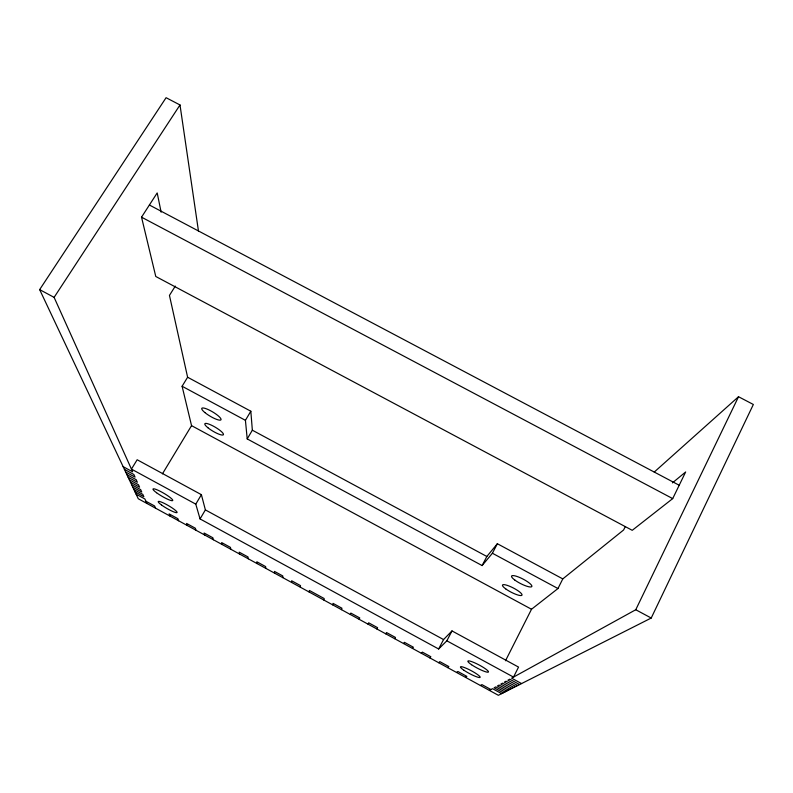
<?xml version="1.0" encoding="UTF-8"?>
<svg xmlns="http://www.w3.org/2000/svg" width="793" height="793" viewBox="0 0 793 793"><rect width="100%" height="100%" fill="white"/><g stroke="black" fill="none" stroke-linecap="round" stroke-linejoin="round"><path stroke-width="1.19" d="M282.814 577.641L282.814 575.956L274.477 571.406L274.527 573.121M291.586 582.429L291.655 580.783L300.507 585.611L300.378 587.226M309.171 592.024L309.369 590.448L324.159 598.517L323.851 600.043M332.663 604.851L333.04 603.364L341.932 608.221L341.496 609.668M350.328 614.496L350.833 613.078L359.744 617.935L359.17 619.323M368.021 624.15L368.666 622.802L377.587 627.679L376.883 628.988M198.468 231.06L180.001 104.963L166.084 97.698L39.65 289.614L138.26 498.738L498.371 695.302L651.222 618.034L753.35 404.48L738.521 396.728L654.245 472.073M521.566 683.576L511.604 678.154L635.758 609.738L738.521 396.728M161.138 212.197L157.192 192.927L141.531 217.173L155.765 276.47L632.239 530.319L672.702 498.609L685.658 471.964L672.424 482.878M625.231 526.691L623.615 529.972L562.792 578.9L557.965 588.535L531.518 609.252L505.498 660.757M446.846 640.813L452 630.921L518.543 667.091L513.517 677.103L446.846 640.813L438.638 648.981L200.054 518.929L195.782 504.14L131.44 469.109L137.159 459.752L201.392 494.673L205.377 509.899L200.054 518.929M175.293 286.104L169.454 295.412L187.614 377.24L250.826 411.22L245.424 420.33L247.208 438.916L482.114 565.568L492.403 553.246L497.36 543.73L562.792 578.9M438.638 648.981L443.555 639.564L452 630.921M482.114 565.568L486.843 556.478L497.36 543.73M247.208 438.916L252.352 430.202L250.826 411.22M195.782 504.14L201.392 494.673M162.436 473.847L191.549 425.643L182.103 386.26L187.614 377.24M385.755 633.835L386.528 632.556L395.469 637.443L394.636 638.682M123.123 466.631L132.659 471.815L54.112 297.375L180.001 104.963M403.518 643.529L404.43 642.33L413.391 647.217L412.419 648.387M421.321 653.244L422.362 652.114L430.847 656.743L429.747 657.843M438.668 662.71L439.837 661.649L448.838 666.556L447.599 667.587M456.54 672.464L457.839 671.473L466.859 676.399L465.481 677.351M480.419 685.499L481.906 684.607L490.946 689.543M489.39 690.406L492.522 688.671L501.642 693.647M149.391 205.01L679.195 485.247M141.531 217.173L672.702 498.609M39.65 289.614L54.112 297.375M635.758 609.738L651.222 618.034M182.103 386.26L245.424 420.33M492.403 553.246L557.965 588.535M252.352 430.202L486.843 556.478M191.549 425.643L531.518 609.252M205.377 509.899L443.555 639.564M124.402 469.337L133.858 474.492L135.038 477.108L125.651 472.004M519.603 684.567L509.73 679.195L507.887 680.206L517.68 685.548M126.89 474.62L136.198 479.696L137.348 482.243L128.109 477.208M515.787 686.5L506.073 681.207L504.279 682.198L513.914 687.452M129.309 479.745L138.478 484.741L139.588 487.209L130.488 482.243M512.08 688.374L502.524 683.169L500.789 684.121L510.276 689.286M131.648 484.711L140.678 489.638L141.749 492.027L132.788 487.14M508.491 690.188L499.084 685.063L497.409 685.985L506.737 691.07M133.918 489.529L142.809 494.376L143.86 496.696L135.028 491.878M505.012 691.942L495.754 686.897L494.128 687.789L503.317 692.804M136.128 494.208L144.881 498.985L146.893 503.456M145.902 501.235L154.605 505.984L155.547 508.174M169.97 516.045L169.137 513.914L177.87 518.681L178.633 520.773M187.307 525.511L186.603 523.449L195.356 528.227L195.99 530.249M204.683 534.997L204.108 533.005L212.881 537.783L213.386 539.746M222.099 544.494L221.653 542.571L230.436 547.368L230.813 549.262M239.536 554.02L239.218 552.166L248.021 556.964L248.278 558.787M257.021 563.565L256.833 561.771L265.645 566.589L265.774 568.333M471.577 664.732A11.647 1.814 27.9 0 0 488.359 672.107A11.647 1.814 27.9 0 0 474.601 662.789A11.647 1.814 27.9 0 0 471.577 664.732M514.925 580.139A11.409 2.567 27.3 0 0 531.707 586.691A11.409 2.567 27.3 0 0 518.513 577.007A11.409 2.567 27.3 0 0 514.925 580.139M161.534 505.002A10.953 1.626 30.2 0 0 176.988 512.615A10.953 1.626 30.2 0 0 164.359 503.416A10.953 1.626 30.2 0 0 161.534 505.002M156.578 492.75A11.409 1.755 30.3 0 0 172.646 500.621A11.409 1.755 30.3 0 0 159.462 490.917A11.409 1.755 30.3 0 0 156.578 492.75M207.885 427.724A10.755 2.3 30.6 0 0 223.269 434.871A10.755 2.3 30.6 0 0 211.295 425.117A10.755 2.3 30.6 0 0 207.885 427.724M204.901 412.578A11.191 2.488 30.8 0 0 220.87 419.933A11.191 2.488 30.8 0 0 208.4 409.664A11.191 2.488 30.8 0 0 204.901 412.578M505.795 588.941A10.973 2.369 27.4 0 0 521.873 595.305A10.973 2.369 27.4 0 0 509.106 586.047A10.973 2.369 27.4 0 0 505.795 588.941M464.034 670.323A11.171 1.675 28 0 0 480.072 677.44A11.171 1.675 28 0 0 466.809 668.529A11.171 1.675 28 0 0 464.034 670.323"/></g></svg>
